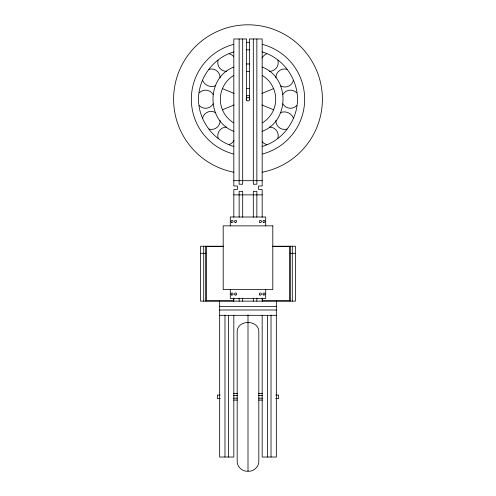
<?xml version="1.0" encoding="UTF-8"?>
<svg xmlns="http://www.w3.org/2000/svg" width="496" height="496" viewBox="0 0 496 496"><rect width="100%" height="100%" fill="white"/><g stroke="black" fill="none" stroke-linecap="round" stroke-linejoin="round"><path stroke-width="0.74" d="M233.852 51.9C213.268 57.821 198.642 77.897 198.462 99.2C198.642 120.503 213.268 140.579 233.858 146.5M233.845 67.041C206.038 77.475 206.051 120.956 233.87 131.366M222.413 109.814L234.069 104.972M261.931 93.428L273.594 88.598M262.155 131.359C289.962 120.925 289.949 77.444 262.13 67.034M262.148 146.5C282.732 140.579 297.358 120.503 297.538 99.2C297.358 77.897 282.732 57.821 262.142 51.9M246.574 49.848L249.426 49.848M246.475 63.972L249.525 63.972M248 471.2C253.785 471.82 259.197 466.631 258.825 460.821L258.825 332.779C259.805 319.058 236.195 319.058 237.175 332.779L237.175 460.821C236.803 466.631 242.215 471.82 248 471.2L248 314.941M233.827 180.687L262.173 180.687M233.827 194.86L262.173 194.86M223.622 246.227L200.527 246.227L200.527 301.14L295.473 301.14L295.473 246.227L272.378 246.227M223.622 246.58L206.193 246.58L206.193 300.787L233.473 300.787L233.473 298.468M272.378 246.58L289.807 246.58L289.807 300.787L262.527 300.787L262.527 298.468M200.527 253.313L205.84 253.313M290.16 253.313L295.473 253.313M219.66 306.46L276.34 306.46M219.66 310L276.34 310M219.66 315.313L276.34 315.313M233.573 393.526L237.373 393.526M258.627 393.526L262.427 393.526M220.243 395.045L217.353 395.045L217.353 398.555L220.243 398.555M275.757 395.045L278.647 395.045L278.647 398.555L275.757 398.555M233.573 395.442L237.373 395.442M258.627 395.442L262.427 395.442M233.573 398.158L237.373 398.158M258.627 398.158L262.427 398.158M233.573 400.074L237.373 400.074M258.627 400.074L262.427 400.074M222.4 88.617L234.062 93.434M261.938 104.966L273.6 109.783M292.287 246.227L292.287 301.14M290.16 246.227L290.16 301.14M276.34 301.14L276.34 457.027L262.173 457.027L262.173 315.313M271.027 315.313L271.027 457.027M267.487 315.313L267.487 457.027M265.713 225.86L265.713 217L230.287 217L230.287 225.86M265.713 289.627L265.713 298.487L230.287 298.487L230.287 289.627M262.173 217.192L262.173 189.54L258.627 189.54L258.627 186L262.173 186L262.173 38.973L249.401 38.973L249.401 99.2M262.173 298.046L262.173 301.14M256.86 38.973L256.86 184.227L253.313 184.227L253.313 38.973M256.86 217.192L256.86 191.313L253.313 191.313L253.313 217.192M256.86 298.065L256.86 301.14M253.313 298.065L253.313 301.14M246.599 99.2L246.599 38.973L233.827 38.973L233.827 186L237.373 186L237.373 189.54L233.827 189.54L233.827 217.192M242.687 38.973L242.687 184.227L239.14 184.227L239.14 38.973M242.687 217.192L242.687 191.313L239.14 191.313L239.14 217.192M242.687 298.065L242.687 301.14M239.14 298.065L239.14 301.14M233.827 298.046L233.827 301.14M233.827 315.313L233.827 457.027L219.66 457.027L219.66 301.14M228.513 315.313L228.513 457.027M224.973 315.313L224.973 457.027M205.84 246.227L205.84 301.14M203.713 246.227L203.713 301.14M233.833 172.236A74.4 74.4 0 0 1 186.074 57.964A74.4 74.4 0 0 1 309.926 57.964A74.4 74.4 0 0 1 262.167 172.236M262.669 44.448A56.687 56.687 0 0 1 262.669 153.952M233.331 153.952A56.687 56.687 0 0 1 233.331 44.448M246.531 42.532A56.687 56.687 0 0 1 249.469 42.532M202.622 117.998A8.674 8.674 0 0 1 215.549 112.642M218.116 138.179A8.674 8.674 0 0 1 226.635 127.081M234.007 140.393A9.895 9.895 0 0 1 229.226 144.584M269.384 127.069A8.674 8.674 0 0 1 277.896 138.167M280.457 112.623A9.895 9.895 0 0 1 293.384 117.974M213.175 103.782A8.674 8.674 0 0 1 199.305 105.611M286.979 129.084A8.674 8.674 0 0 1 275.881 120.565M296.695 105.611A8.674 8.674 0 0 1 282.825 103.782M282.825 94.618A8.674 8.674 0 0 1 296.695 92.789M293.378 80.402A8.674 8.674 0 0 1 280.451 85.758M275.869 77.816A8.674 8.674 0 0 1 286.967 69.304M277.884 60.221A8.674 8.674 0 0 1 269.365 71.319M261.993 58.007A9.895 9.895 0 0 1 266.774 53.816M215.543 85.777A9.895 9.895 0 0 1 202.616 80.426M199.305 92.789A8.674 8.674 0 0 1 213.175 94.618M226.616 71.331A8.674 8.674 0 0 1 218.104 60.233M209.021 69.316A8.674 8.674 0 0 1 220.119 77.835M229.202 53.822A8.674 8.674 0 0 1 233.746 56.625M220.131 120.584A8.674 8.674 0 0 1 209.033 129.096M266.798 144.578A8.674 8.674 0 0 1 262.254 141.775M246.611 88.66A10.627 10.627 0 0 1 249.389 88.66M262.471 75.584A27.689 27.689 0 0 1 262.502 122.797M233.56 122.816A27.689 27.689 0 0 1 233.535 75.603M246.543 71.554A27.689 27.689 0 0 1 249.457 71.548M246.642 95.926A3.54 3.54 0 0 1 249.358 95.926M272.8 225.86L223.2 225.86L223.2 289.627L272.8 289.627L272.8 225.86M263.19 222.183A1.06 1.06 0 0 0 264.969 221.706A1.06 1.06 0 0 0 263.667 220.404A1.06 1.06 0 0 0 263.19 222.183M259.867 222.351A1.06 1.06 0 0 0 261.46 221.427A1.06 1.06 0 0 0 259.867 220.509A1.06 1.06 0 0 0 259.867 222.351M231.527 294.977A1.06 1.06 0 0 0 233.12 294.06A1.06 1.06 0 0 0 231.527 293.136A1.06 1.06 0 0 0 231.527 294.977M235.067 294.977A1.06 1.06 0 0 0 236.66 294.06A1.06 1.06 0 0 0 235.067 293.136A1.06 1.06 0 0 0 235.067 294.977M259.867 294.977A1.06 1.06 0 0 0 261.46 294.06A1.06 1.06 0 0 0 259.867 293.136A1.06 1.06 0 0 0 259.867 294.977M263.19 294.81A1.06 1.06 0 0 0 264.969 294.333A1.06 1.06 0 0 0 263.667 293.031A1.06 1.06 0 0 0 263.19 294.81M231.527 222.351A1.06 1.06 0 0 0 233.12 221.427A1.06 1.06 0 0 0 231.527 220.509A1.06 1.06 0 0 0 231.527 222.351M235.067 222.351A1.06 1.06 0 0 0 236.66 221.427A1.06 1.06 0 0 0 235.067 220.509A1.06 1.06 0 0 0 235.067 222.351M246.921 100.607A1.773 1.773 0 0 0 249.755 99.429A1.773 1.773 0 0 0 247.324 97.563A1.773 1.773 0 0 0 246.921 100.607"/></g></svg>
